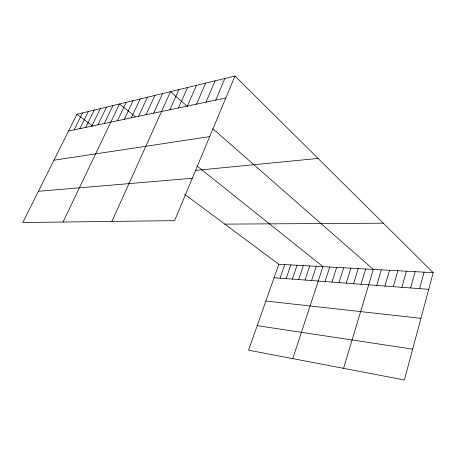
<?xml version="1.0" encoding="UTF-8"?>
<svg xmlns="http://www.w3.org/2000/svg" width="456" height="456" viewBox="0 0 456 456"><rect width="100%" height="100%" fill="white"/><g stroke="black" fill="none" stroke-linecap="round" stroke-linejoin="round"><path stroke-width="0.68" d="M234.982 76.027L174.608 220.641L22.8 222.539L76.921 114.285L234.982 76.027L433.2 272.665L404.387 379.973L248.571 350.174L278.827 264.258L184.674 194.319M419.571 288.648L424.08 272.169M410.622 287.975L415.154 271.685M401.867 287.32L406.427 271.206M393.3 286.676L397.883 270.744M384.915 286.049L389.521 270.288M376.713 285.433L381.336 269.838M343.55 368.34L373.316 269.405L212.775 128.683M361.038 284.253L365.695 268.989M353.548 283.695L358.222 268.578M346.212 283.142L350.892 268.179M339.013 282.6L343.71 267.792M331.957 282.07L336.659 267.404M325.037 281.551L329.745 267.028M292.78 358.633L322.962 266.657L197.032 165.99M311.579 280.543L316.304 266.298M305.041 280.047L309.772 265.939M298.617 279.568L303.354 265.591M292.319 279.095L297.055 265.25M286.129 278.627L290.871 264.913M280.052 278.171L284.795 264.583M215.734 100.109L224.882 78.472M205.975 102.155L215.101 80.837M196.525 104.145L205.627 83.134M187.37 106.066L196.439 85.357M178.501 107.929L187.536 87.512M169.894 109.736L178.894 89.604M111.902 221.422L170.51 91.633L187.365 106.408M153.672 113.145L162.604 93.548M146.023 114.752L154.915 95.407M138.584 116.314L147.436 97.219M131.345 117.836L140.163 98.98M124.306 119.312L133.078 100.691M117.454 120.754L126.181 102.361M63.025 222.038L119.466 103.985L135.438 116.753M104.281 123.519L112.923 105.57M97.943 124.853L106.539 107.114M91.77 126.147L100.32 108.619M85.745 127.412L94.255 110.09M79.874 128.649L88.333 111.52M74.14 129.852L82.559 112.923M68.548 131.026L225.817 97.989M53.968 160.198L209.692 136.606M195.698 170.39L318.066 158.443M38.418 191.292L192.301 178.262M224.785 224.118L383.325 223.189M278.827 264.258L433.2 272.665M274.084 277.727L428.725 289.338M265.876 301.034L420.939 318.322M257.207 325.658L412.669 349.119M76.921 114.285L92.847 126.118"/></g></svg>
